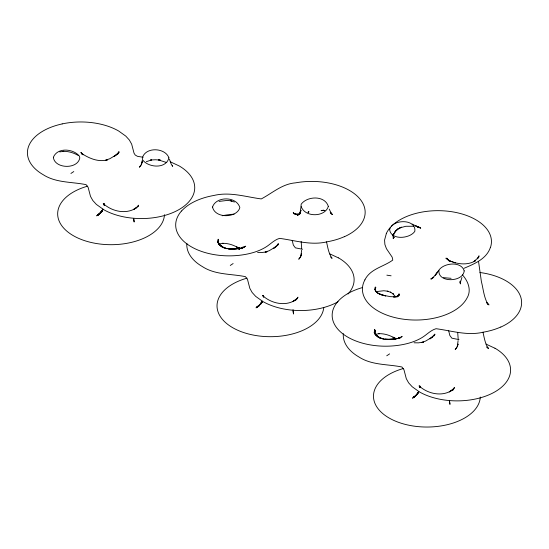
<?xml version="1.0" encoding="UTF-8"?>
<svg xmlns="http://www.w3.org/2000/svg" width="549" height="549" viewBox="0 0 549 549"><rect width="100%" height="100%" fill="white"/><g stroke="black" fill="none" stroke-linecap="round" stroke-linejoin="round"><path stroke-width="0.82" d="M375.29 289.687L375.255 287.024L375.2 289.735L375.694 287.23L375.187 289.296M301.648 250.248L300.804 256.28L301.662 253.727L300.44 256.905L298.745 259.224L300.413 257.193M458.113 340.579L457.269 346.618L458.127 344.065L456.905 347.236L455.21 349.555L456.878 347.531M104.029 205.031L104.118 203.72L104.283 205.395M263.383 297.036L263.472 295.726M419.848 387.368L419.937 386.057L420.102 387.731M301.051 206.582L299.926 213.451L301.037 210.322L299.445 213.746L297.284 215.606L300.228 213.54L298.766 214.24M374.569 332.07L374.864 329.867L374.59 332.488L374.631 329.565L374.974 333.874M239.11 249.253L239.35 247.688L239.069 249.356M374.473 332.804L374.946 330.299L374.459 332.406M142.212 160.5L141.457 164.281L142.308 161.729L141.086 164.906L139.391 167.225L141.059 165.194M217.994 242.068L218.481 239.961L218.008 242.466L218.166 239.227L218.687 244.38M393.441 234.725L393.777 233.442L393.262 238.657L393.187 235.459L393.839 237.744L392.693 234.725L394.072 237.614L393.29 236.248M217.836 242.775L218.481 240.325L217.836 242.39M374.514 332.289L374.946 330.656L374.301 332.721M478.673 257.2L479.037 255.82L477.349 258.853L478.742 257.117L474.013 261.489L475.674 260.603C468.949 264.947 460.542 264.419 453.158 262.23L455.238 262.82L448.917 260.617L452.5 261.914M118.433 153.123L118.776 151.84L117.541 154.331L119.181 151.908L114.103 156.554L116.903 154.475L109.834 158.723L105.813 160.088L107.686 159.807C98.497 162.353 89.46 158.524 81.87 153.596L82.885 154.379M277.787 245.129L278.13 243.845L277.204 245.705M434.252 335.46L434.595 334.176L433.669 336.043M375.193 289.357L375.736 287.463L375.269 288.863M217.884 242.287L218.406 240.702L217.644 242.692M374.349 332.619L374.871 331.033L374.363 332.365M375.235 289.042L375.667 287.82M490.422 247.366C486.586 259.025 474.309 263.822 464.035 268.303M217.706 242.569L218.33 240.99L217.74 242.322M386.345 233.538L384.575 240.057L384.876 244.449L386.448 248.697L392.192 257.186L392.768 260.082C383.696 266.793 370.39 268.722 364.893 279.86M239.364 249.164L239.913 247.846M461.956 277.403L460.11 283.209L460.179 281.122L460.597 283.936L460.144 282.056M393.276 235.37L395.719 230.649L394.45 232.68L398.162 228.624L396.646 230.045L401.484 227.156L399.507 227.979L405.835 226.284L413.644 226.257M374.205 332.653L374.795 331.322M102.443 209.855L101.366 212.113L102.889 209.107M261.791 301.854L260.72 304.119L262.237 301.106M418.256 392.192L417.185 394.45L418.702 391.444M217.555 242.624L218.207 241.327M452.685 390.366L453.447 388.891L452.685 390.092M102.327 210.15L101.023 212.401L102.793 209.601M261.681 302.149L260.377 304.4L262.141 301.6M418.146 392.48L416.842 394.738L418.606 391.938M397.284 296.796L399.109 293.88L397.387 296.481M375.228 288.801L375.598 288.198M296.22 299.761L296.982 298.553M418.722 391.684L416.348 395.156L418.715 391.972M137.772 206.451L138.629 205.182L137.223 207.076L138.108 206.211L133.414 209.588L136.619 207.666C126.435 214.817 111.907 211.571 103.233 203.535L104.502 204.894L103.843 203.686L104.104 204.955M296.261 299.727L297.983 297.181L296.577 299.081L297.462 298.21L292.768 301.593L295.973 299.665C285.782 306.816 271.261 303.576 262.587 295.54L263.849 296.892L263.191 295.685L263.451 296.961M452.733 390.065L454.448 387.519L453.042 389.413L453.927 388.541L449.233 391.924L452.438 389.996C442.247 397.153 427.726 393.908 419.052 385.872L420.314 387.23L419.662 386.016L419.916 387.292M277.3 245.726L278.535 243.914L273.457 248.56L276.257 246.474L269.188 250.721L265.167 252.094L267.034 251.806L261.962 252.519L257.605 252.451M433.765 336.057L435 334.245L429.922 338.891L432.722 336.812L425.653 341.059L421.632 342.425L423.505 342.137L418.427 342.851L414.07 342.782M102.135 210.5L100.536 212.82L102.903 209.636M261.489 302.499L259.883 304.819L262.25 301.634M438.809 270.286L435.206 275.282L437.656 272.029L434.06 276.449L431.274 278.899L433.792 277.279L430.8 278.995L432.241 278.467M102.938 209.553L97.942 215.441L102.334 210.679L99.843 213.369M262.292 301.552L259.19 305.368L262.161 302.176L260.741 303.7M418.757 391.89L413.761 397.771M397.325 296.673L399.349 294.25L396.817 296.885M257.296 307.44L260.267 304.201L256.026 307.859L259.039 305.621L256.829 306.788L259.457 305.772M241.539 248.484L243.015 247.016L241.306 248.683M398.499 338.328L399.48 337.347L398.341 338.465M100.913 212.202L96.672 215.86L99.685 213.623L97.482 214.789L99.451 214.028M416.732 394.539L412.491 398.197L415.504 395.959L413.294 397.126L415.264 396.357M396.817 296.94L399.425 294.573L396.618 296.632M242.109 248.285L243.831 247.139L241.169 248.525L245.712 246.192L242.088 248.059L244.037 247.379L239.927 248.416L235.686 248.944L228.288 248.875L232.248 249.074L240.874 248.272C234.348 249.301 227.142 249.816 221.158 246.474L227.094 248.731L223.889 247.729L219.072 244.483L223.518 247.75L219.085 244.168L220.822 246.144L217.761 241.663L219.024 244.092L217.953 241.567L218.879 244.188L218.09 241.622L218.536 243.687M308.277 212.086L307.934 212.326L308.977 211.688L308.483 212.031M70.91 173.457L73.786 171.556M230.264 265.455L233.133 263.554M386.729 355.793L389.605 353.885M398.917 338.369L400.303 337.47L398.3 338.513M146.329 161.687L151.531 159.951L150.447 160.02L155.456 159.759L160.377 160.095L158.503 159.924L166.772 162.586M398.251 338.555L402.177 336.53L398.553 338.39L400.502 337.717L396.392 338.747L392.151 339.275L384.753 339.207L388.713 339.406L397.339 338.603C390.813 339.639 383.607 340.147 377.623 336.812L383.559 339.069L380.354 338.067L375.543 334.815L379.983 338.081L375.55 334.506L377.287 336.482L374.226 332.001L375.489 334.423L374.418 331.898L375.111 333.867M396.09 296.721L399.13 295.499L395.726 296.748L397.352 296.343L393.359 296.913L394.34 296.81L390.346 296.652L382.365 295.101L385.721 295.945L378.721 293.619L381.836 295.033L378.494 293.468L375.99 291.588L378.076 293.31L376.024 291.395L374.795 289.385L375.969 291.677L375.29 289.495M323.642 210.102L321.076 210.692L322.977 210.5M394.628 297.229L397.332 296.275M219.12 243.907L218.701 243.996L223.12 243.317L222.42 243.317C227.718 243.214 232.961 244.744 237.518 247.421L236.544 246.81L238.719 248.635L237.834 247.427L238.637 248.656M375.585 334.238L375.166 334.327L379.585 333.648L378.885 333.655C384.183 333.552 389.426 335.075 393.983 337.759L393.009 337.141L395.184 338.966L394.299 337.765L395.102 338.994M219.072 201.408L227.355 200.406L231.74 200.927L230.738 200.783L234.402 202.046M376.353 291.594L383.82 290.744L388.205 291.265M59.766 151.901L63.766 151.318L63.066 151.318C68.371 151.215 73.607 152.739 78.164 155.422M299.788 214.014L296.707 214.419L298.677 214.268L294.106 213.486L295.774 214.522L293.338 212.916L294.237 213.959M443.489 277.664L451.086 278.316M143.165 157.268L137.47 156.328L135.198 155.017L134.025 153.157L131.664 144.14L129.344 140.009L125.803 136.118L118.625 130.985A53.541 30.909 0 0 0 62.174 123.902M302.52 249.267L295.389 247.846L293.372 245.156L292.205 240.428M458.985 339.605L451.854 338.177L449.837 335.494L448.67 330.766M386.853 275.159L391.101 275.804M417.178 226.771L420.26 227.67L415.394 225.673L417.762 226.998L412.21 224.074M387.203 291.114L390.874 292.384L390.346 292.082L393.407 294.092L392.83 293.667L395.609 296.858M170.197 161.749L179.098 165.894A53.507 30.888 0 0 1 179.098 209.526A53.507 30.888 0 0 1 103.48 209.553M329.551 253.755L338.445 257.893M486.016 344.086L494.91 348.231M418.022 226.888L420.726 228.212L417.597 226.682M450.173 261.063L445.898 258.167L448.773 260.494L446.797 258.154L449.254 261.125M103.521 209.526L96.35 204.393L92.808 200.502L90.489 196.37L88.128 187.353L86.118 184.663C71.747 181.712 55.964 183.002 43.055 174.616A53.534 30.909 0 0 1 30.785 142.026A53.397 30.826 0 0 1 62.188 123.923M486.407 346.982L488.178 348.121M330.532 257.028L331.713 257.783M83.393 154.763L80.833 152.519L82.748 154.722L81.472 153.034L82.192 154.276M487.347 303.302L488.974 304.928L486.723 302.65L488.027 304.352C483.882 297.517 483.353 289.158 481.384 281.534L478.604 261.907M330.882 212.971L332.509 214.59L330.258 212.312L331.562 214.021L329.222 209.1M487.979 348.073L488.514 348.67C485.11 343.846 484.252 337.8 482.983 332.159M331.514 257.735L332.049 258.339C328.645 253.514 327.787 247.469 326.518 241.828M172.16 165.736L172.695 166.333L171.254 164.158L169.421 159.237M294.189 213.691L293.235 212.381L293.99 213.616M462.388 274.85C468.023 281.006 471.804 290.188 467.041 298.011A53.932 31.135 0 0 1 462.45 304.256A53.74 31.025 0 0 1 458.127 308.03A53.466 30.868 0 0 1 391.08 316.54A53.466 30.868 0 0 1 364.92 279.86M375.344 334.519L374.555 331.96L375.008 334.025M395.239 338.513L395.129 337.985L395.335 339.2M238.966 249.15L238.664 247.654L238.87 248.869M133.675 219.078L134.155 222.016L133.709 219.271M449.528 401.607L449.967 404.352L449.528 400.708M293.063 311.269L293.502 314.014L293.056 309.65M457.715 332.605L458.175 338.925M301.168 241.485L301.71 248.594M133.709 218.378L133.73 220.554M338.067 301.319A53.411 30.84 0 0 1 356.191 289.632A53.836 31.08 0 0 1 362.326 287.614M337.999 301.298A53.466 30.868 0 0 0 343.592 334.41A53.466 30.868 0 0 0 398.004 345.362C406.226 344.223 414.44 342.048 421.639 337.813C426.58 334.986 430.43 330.292 436.05 328.707C451.703 330.752 467.46 336.015 483.429 332.159A53.829 31.08 0 0 0 500.791 327.012M479.908 272.51A53.466 30.868 0 0 1 520.356 295.945A53.466 30.868 0 0 1 500.839 327.053M343.317 333.668A53.534 30.909 0 0 0 358.888 356.946C371.776 365.353 387.567 364.042 401.93 367L403.947 369.69L406.308 378.707L408.628 382.838L412.162 386.722L419.34 391.862A53.507 30.888 0 0 0 494.917 391.862A53.507 30.888 0 0 0 494.958 348.203M480.286 397.037A53.411 30.84 0 0 1 433.978 426.765A53.411 30.84 0 0 1 375.756 405.107A53.411 30.84 0 0 1 403.508 368.475M391.334 226.408A53.493 30.888 0 0 1 456.343 212.552A53.493 30.888 0 0 1 490.49 247.373M386.29 233.531A53.493 30.888 0 0 1 390.428 227.375M181.602 210.981A53.411 30.84 0 0 1 199.726 199.301A53.836 31.08 0 0 1 213.897 195.465C229.859 191.608 245.623 196.871 261.276 198.923C272.379 193.083 282.227 183.867 295.527 182.851A53.466 30.868 0 0 1 359.06 197.969A53.466 30.868 0 0 1 344.374 236.715M181.534 210.96A53.466 30.868 0 0 0 187.127 244.072A53.466 30.868 0 0 0 241.539 255.024C249.761 253.885 257.975 251.71 265.174 247.475C270.115 244.648 273.965 239.954 279.578 238.369C295.232 240.421 310.995 245.684 326.964 241.828A53.829 31.08 0 0 0 344.326 236.674M222.242 215.75A53.541 30.909 0 0 1 234.107 214.165M186.852 243.337A53.534 30.909 0 0 0 202.416 266.608C215.311 275.015 231.102 273.704 245.465 276.669L247.482 279.352L249.836 288.369L252.156 292.5L255.697 296.391L262.875 301.525A53.507 30.888 0 0 0 337.772 301.916M323.766 307.44A53.411 30.84 0 0 1 276.662 336.489A53.411 30.84 0 0 1 219.175 314.536A53.411 30.84 0 0 1 247.043 278.144M338.493 257.865A53.507 30.888 0 0 1 348.018 294.01M164.467 214.7A53.411 30.84 0 0 1 118.159 244.429A53.411 30.84 0 0 1 59.944 222.777A53.411 30.84 0 0 1 87.689 186.138M389.625 229.509C390.826 240.592 410.172 238.733 414.845 231.253C416.362 218.543 392.158 219.017 389.625 229.509M464.193 270.87C463.246 282.406 437.265 283.099 438.96 270.108C443.777 262.868 461.332 260.905 464.193 270.87M212.532 207.021C215.016 218.777 237.003 218.173 239.851 207.604C236.571 196.041 216.066 196.158 212.532 207.021M328.323 206.349C325.166 217.466 304.304 217.658 301.03 206.04L301.188 204.201C307.248 195.931 324.864 195.211 328.323 206.349M168.92 157.892C166.031 169.154 148.669 167.747 142.692 160.013L142.294 158.242C145.066 146.576 165.311 147.461 168.92 157.892M53.363 157.302C54.536 168.749 77.615 169.765 79.804 157.934L79.42 156.177C73.463 148.683 57.521 147.077 53.363 157.302M398.162 295.328L397.359 296.535L398.162 295.328M324.795 210.665L324.068 210.576L324.795 210.665"/></g></svg>
